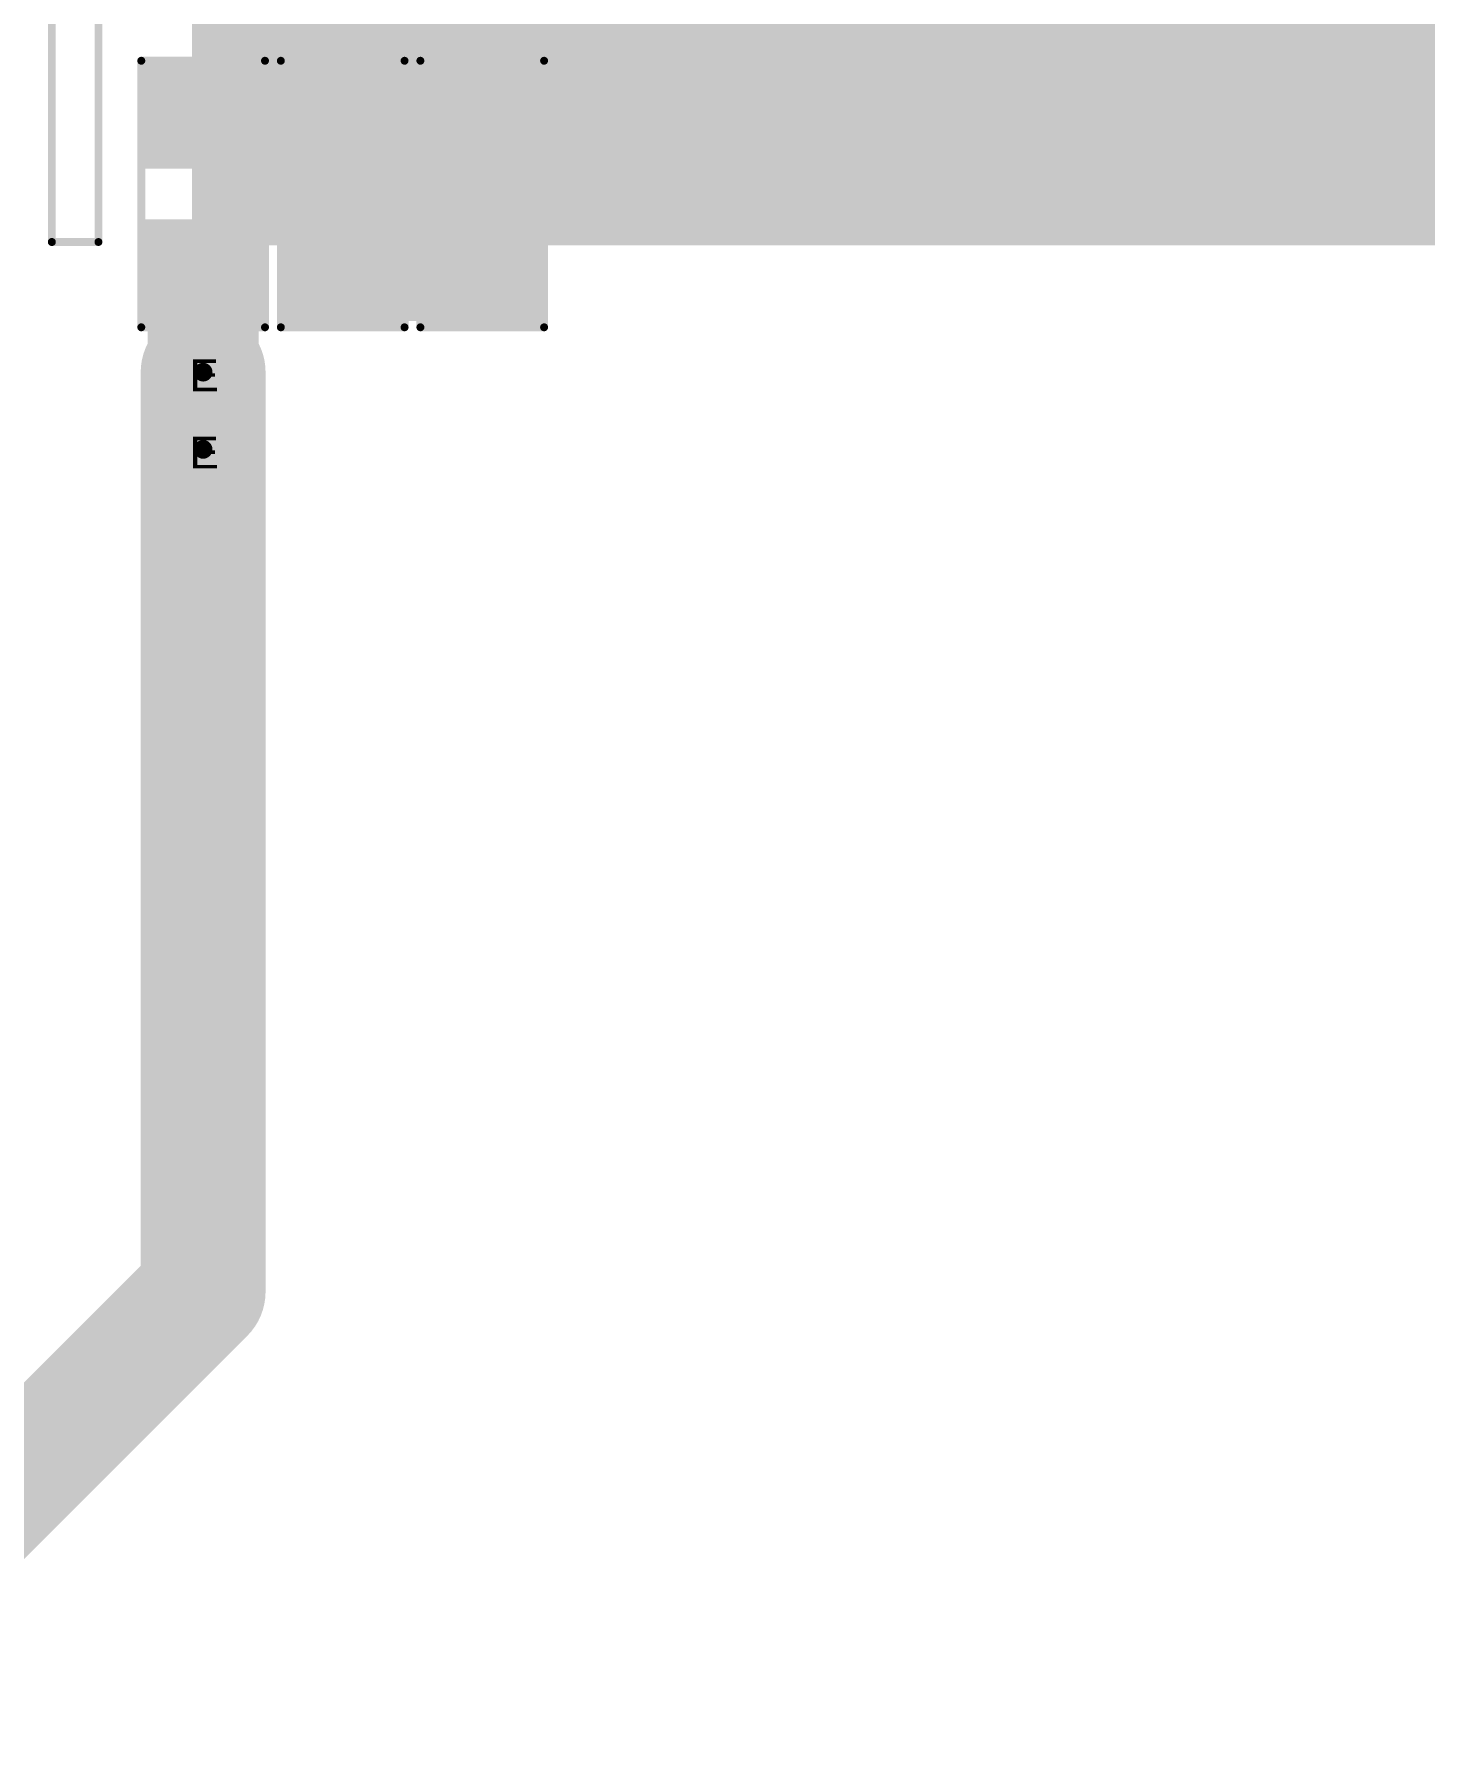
# Model space of a CAD drawing. Header units: inches. Extents: x 68 to 568, y 3 to 460.
# Drawn here: x 333.21 to 355.48, y 94.48 to 121.96 of the extents above; entities that cross this region are included whole.
import ezdxf

# ---------------------------------------------------------------- set-up
doc = ezdxf.new("R2010")
doc.units = ezdxf.units.IN
for name, color, linetype in [('Board Outline', 216, 'Continuous'), ('Bottom Layer', 5, 'Continuous'), ('Bottom Solder', 6, 'Continuous'), ('Drill Drawing', 1, 'Continuous'), ('Layer 1', 16, 'Continuous'), ('Layer 2', 76, 'Continuous'), ('Top Layer', 1, 'Continuous'), ('Top Overlay', 2, 'Continuous'), ('Top Paste', 8, 'Continuous'), ('Top Solder', 216, 'Continuous'), ('Via Holes', 16, 'Continuous')]:
    doc.layers.add(name, color=color, linetype=linetype)
doc.styles.add('Arial', font='', dxfattribs={"height": 0.2})
doc.styles.get('Arial').set_extended_font_data('Arial')

# ---------------------------------------------------------------- blocks, each defined once
blk = doc.blocks.new('R___1206_23')
at = {"layer": 'Top Layer'}
for points in [[(-2.032, 0.889), (-0.508, 0.889), (-0.508, -0.889), (-2.032, -0.889)], [(0.508, 0.889), (2.032, 0.889), (2.032, -0.889), (0.508, -0.889)]]:
    blk.add_hatch(color=1, dxfattribs=at).paths.add_polyline_path(points)
at = {"layer": 'Top Paste'}
for points in [[(-2.032, 0.889), (-0.508, 0.889), (-0.508, -0.889), (-2.032, -0.889)], [(0.508, 0.889), (2.032, 0.889), (2.032, -0.889), (0.508, -0.889)]]:
    blk.add_hatch(color=8, dxfattribs=at).paths.add_polyline_path(points)
at = {"layer": 'Top Solder'}
for points in [[(-2.1336, 0.9906), (-0.4064, 0.9906), (-0.4064, -0.9906), (-2.1336, -0.9906)], [(0.4064, 0.9906), (2.1336, 0.9906), (2.1336, -0.9906), (0.4064, -0.9906)]]:
    blk.add_hatch(color=216, dxfattribs=at).paths.add_polyline_path(points)
at = {"layer": 'Top Overlay'}
for points in [[(-2.1336, -0.9906, 0.127, 0.127, 0), (-2.1336, 0.9906, 0.127, 0.127, 0)], [(2.1336, 0.9906, 0.127, 0.127, 0), (-2.1336, 0.9906, 0.127, 0.127, 0)], [(2.1336, -0.9906, 0.127, 0.127, 0), (2.1336, 0.9906, 0.127, 0.127, 0)], [(2.1336, -0.9906, 0.127, 0.127, 0), (-2.1336, -0.9906, 0.127, 0.127, 0)]]:
    blk.add_lwpolyline(points, format="xyseb", dxfattribs=at)
for points in [[(-2.16535, 0.9906, 0.0635, 0.0635, 1), (-2.10185, 0.9906, 0.0635, 0.0635, 1)], [(-2.16535, 0.9906, 0.0635, 0.0635, 1), (-2.10185, 0.9906, 0.0635, 0.0635, 1)], [(2.10185, 0.9906, 0.0635, 0.0635, 1), (2.16535, 0.9906, 0.0635, 0.0635, 1)], [(2.10185, 0.9906, 0.0635, 0.0635, 1), (2.16535, 0.9906, 0.0635, 0.0635, 1)], [(-2.16535, -0.9906, 0.0635, 0.0635, 1), (-2.10185, -0.9906, 0.0635, 0.0635, 1)], [(-2.16535, -0.9906, 0.0635, 0.0635, 1), (-2.10185, -0.9906, 0.0635, 0.0635, 1)], [(2.10185, -0.9906, 0.0635, 0.0635, 1), (2.16535, -0.9906, 0.0635, 0.0635, 1)], [(2.10185, -0.9906, 0.0635, 0.0635, 1), (2.16535, -0.9906, 0.0635, 0.0635, 1)]]:
    blk.add_lwpolyline(points, format="xyseb", close=True, dxfattribs=at)
blk = doc.blocks.new('R___1206_24')
at = {"layer": 'Top Layer'}
for points in [[(-2.032, 0.889), (-0.508, 0.889), (-0.508, -0.889), (-2.032, -0.889)], [(0.508, 0.889), (2.032, 0.889), (2.032, -0.889), (0.508, -0.889)]]:
    blk.add_hatch(color=1, dxfattribs=at).paths.add_polyline_path(points)
at = {"layer": 'Top Paste'}
for points in [[(-2.032, 0.889), (-0.508, 0.889), (-0.508, -0.889), (-2.032, -0.889)], [(0.508, 0.889), (2.032, 0.889), (2.032, -0.889), (0.508, -0.889)]]:
    blk.add_hatch(color=8, dxfattribs=at).paths.add_polyline_path(points)
at = {"layer": 'Top Solder'}
for points in [[(-2.1336, 0.9906), (-0.4064, 0.9906), (-0.4064, -0.9906), (-2.1336, -0.9906)], [(0.4064, 0.9906), (2.1336, 0.9906), (2.1336, -0.9906), (0.4064, -0.9906)]]:
    blk.add_hatch(color=216, dxfattribs=at).paths.add_polyline_path(points)
at = {"layer": 'Top Overlay'}
for points in [[(-2.1336, 0.9906, 0.127, 0.127, 0), (-2.1336, -0.9906, 0.127, 0.127, 0)], [(-2.1336, 0.9906, 0.127, 0.127, 0), (2.1336, 0.9906, 0.127, 0.127, 0)], [(2.1336, 0.9906, 0.127, 0.127, 0), (2.1336, -0.9906, 0.127, 0.127, 0)], [(-2.1336, -0.9906, 0.127, 0.127, 0), (2.1336, -0.9906, 0.127, 0.127, 0)]]:
    blk.add_lwpolyline(points, format="xyseb", dxfattribs=at)
for points in [[(-2.16535, 0.9906, 0.0635, 0.0635, 1), (-2.10185, 0.9906, 0.0635, 0.0635, 1)], [(-2.16535, 0.9906, 0.0635, 0.0635, 1), (-2.10185, 0.9906, 0.0635, 0.0635, 1)], [(2.10185, 0.9906, 0.0635, 0.0635, 1), (2.16535, 0.9906, 0.0635, 0.0635, 1)], [(2.10185, 0.9906, 0.0635, 0.0635, 1), (2.16535, 0.9906, 0.0635, 0.0635, 1)], [(-2.16535, -0.9906, 0.0635, 0.0635, 1), (-2.10185, -0.9906, 0.0635, 0.0635, 1)], [(-2.16535, -0.9906, 0.0635, 0.0635, 1), (-2.10185, -0.9906, 0.0635, 0.0635, 1)], [(2.10185, -0.9906, 0.0635, 0.0635, 1), (2.16535, -0.9906, 0.0635, 0.0635, 1)], [(2.10185, -0.9906, 0.0635, 0.0635, 1), (2.16535, -0.9906, 0.0635, 0.0635, 1)]]:
    blk.add_lwpolyline(points, format="xyseb", close=True, dxfattribs=at)
blk = doc.blocks.new('R___1206_25')
at = {"layer": 'Top Layer'}
for points in [[(-2.032, 0.889), (-0.508, 0.889), (-0.508, -0.889), (-2.032, -0.889)], [(0.508, 0.889), (2.032, 0.889), (2.032, -0.889), (0.508, -0.889)]]:
    blk.add_hatch(color=1, dxfattribs=at).paths.add_polyline_path(points)
at = {"layer": 'Top Paste'}
for points in [[(-2.032, 0.889), (-0.508, 0.889), (-0.508, -0.889), (-2.032, -0.889)], [(0.508, 0.889), (2.032, 0.889), (2.032, -0.889), (0.508, -0.889)]]:
    blk.add_hatch(color=8, dxfattribs=at).paths.add_polyline_path(points)
at = {"layer": 'Top Solder'}
for points in [[(-2.1336, 0.9906), (-0.4064, 0.9906), (-0.4064, -0.9906), (-2.1336, -0.9906)], [(0.4064, 0.9906), (2.1336, 0.9906), (2.1336, -0.9906), (0.4064, -0.9906)]]:
    blk.add_hatch(color=216, dxfattribs=at).paths.add_polyline_path(points)
at = {"layer": 'Top Overlay'}
for points in [[(-2.1336, -0.9906, 0.127, 0.127, 0), (-2.1336, 0.9906, 0.127, 0.127, 0)], [(2.1336, 0.9906, 0.127, 0.127, 0), (-2.1336, 0.9906, 0.127, 0.127, 0)], [(2.1336, -0.9906, 0.127, 0.127, 0), (2.1336, 0.9906, 0.127, 0.127, 0)], [(2.1336, -0.9906, 0.127, 0.127, 0), (-2.1336, -0.9906, 0.127, 0.127, 0)]]:
    blk.add_lwpolyline(points, format="xyseb", dxfattribs=at)
for points in [[(-2.16535, 0.9906, 0.0635, 0.0635, 1), (-2.10185, 0.9906, 0.0635, 0.0635, 1)], [(-2.16535, 0.9906, 0.0635, 0.0635, 1), (-2.10185, 0.9906, 0.0635, 0.0635, 1)], [(2.10185, 0.9906, 0.0635, 0.0635, 1), (2.16535, 0.9906, 0.0635, 0.0635, 1)], [(2.10185, 0.9906, 0.0635, 0.0635, 1), (2.16535, 0.9906, 0.0635, 0.0635, 1)], [(-2.16535, -0.9906, 0.0635, 0.0635, 1), (-2.10185, -0.9906, 0.0635, 0.0635, 1)], [(-2.16535, -0.9906, 0.0635, 0.0635, 1), (-2.10185, -0.9906, 0.0635, 0.0635, 1)], [(2.10185, -0.9906, 0.0635, 0.0635, 1), (2.16535, -0.9906, 0.0635, 0.0635, 1)], [(2.10185, -0.9906, 0.0635, 0.0635, 1), (2.16535, -0.9906, 0.0635, 0.0635, 1)]]:
    blk.add_lwpolyline(points, format="xyseb", close=True, dxfattribs=at)

msp = doc.modelspace()

# ---------------------------------------------------------------- hatches: boundary and pattern name
at = {"layer": 'Bottom Layer'}
msp.add_hatch(color=5, dxfattribs=at).paths.add_polyline_path([(359.791, 118.58), (335.737, 118.58), (335.737, 131.661), (343.713, 131.661), (343.713, 123.305), (354.178, 123.305), (354.178, 156.756), (343.713, 156.756), (343.713, 148.654), (335.737, 148.654), (335.737, 161.633), (359.791, 161.633)])
h = msp.add_hatch(color=5, dxfattribs=at)
edge = h.paths.add_edge_path()
edge.add_arc((335.915, 116.549), 0.3, 0, 360)
h = msp.add_hatch(color=5, dxfattribs=at)
edge = h.paths.add_edge_path()
edge.add_arc((335.915, 115.313), 0.3, 0, 360)
at = {"layer": 'Bottom Solder'}
h = msp.add_hatch(color=6, dxfattribs=at)
edge = h.paths.add_edge_path()
edge.add_arc((335.915, 116.549), 0.402, 0, 360)
h = msp.add_hatch(color=6, dxfattribs=at)
edge = h.paths.add_edge_path()
edge.add_arc((335.915, 115.313), 0.402, 0, 360)
at = {"layer": 'Layer 1'}
h = msp.add_hatch(color=16, dxfattribs=at)
edge = h.paths.add_edge_path()
edge.add_arc((335.915, 116.549), 0.3, 0, 360)
h = msp.add_hatch(color=16, dxfattribs=at)
edge = h.paths.add_edge_path()
edge.add_arc((335.915, 115.313), 0.3, 0, 360)
at = {"layer": 'Layer 2'}
h = msp.add_hatch(color=76, dxfattribs=at)
edge = h.paths.add_edge_path()
edge.add_arc((335.915, 116.549), 0.3, 0, 360)
h = msp.add_hatch(color=76, dxfattribs=at)
edge = h.paths.add_edge_path()
edge.add_arc((335.915, 115.313), 0.3, 0, 360)
at = {"layer": 'Top Layer'}
for points in [[(339.496, 119.909), (341.274, 119.909), (341.274, 124.55), (339.496, 124.55)], [(335.011, 119.908), (339.037, 119.908), (339.037, 121.432), (335.011, 121.432)], [(335.026, 114.588), (336.804, 114.588), (336.804, 118.893), (335.026, 118.893)], [(337.259, 117.368), (341.285, 117.368), (341.285, 118.892), (337.259, 118.892)]]:
    msp.add_hatch(color=1, dxfattribs=at).paths.add_polyline_path(points)
h = msp.add_hatch(color=1, dxfattribs=at)
edge = h.paths.add_edge_path()
edge.add_arc((335.915, 116.549), 0.3, 0, 360)
h = msp.add_hatch(color=1, dxfattribs=at)
edge = h.paths.add_edge_path()
edge.add_arc((335.915, 115.313), 0.3, 0, 360)
at = {"layer": 'Top Solder'}
h = msp.add_hatch(color=216, dxfattribs=at)
edge = h.paths.add_edge_path()
edge.add_arc((335.915, 116.549), 0.402, 0, 360)
h = msp.add_hatch(color=216, dxfattribs=at)
edge = h.paths.add_edge_path()
edge.add_arc((335.915, 115.313), 0.402, 0, 360)
at = {"layer": 'Via Holes'}
h = msp.add_hatch(color=7, dxfattribs=at)
edge = h.paths.add_edge_path()
edge.add_arc((335.915, 116.549), 0.15, 0, 360)
h = msp.add_hatch(color=7, dxfattribs=at)
edge = h.paths.add_edge_path()
edge.add_arc((335.915, 115.313), 0.15, 0, 360)

# ---------------------------------------------------------------- linework, layer by layer
at = {"layer": 'Board Outline'}
for points in [[(334.239, 118.633, 0.127, 0.127, 0), (334.239, 135.144, 0.127, 0.127, 0)], [(333.492, 118.633, 0.127, 0.127, 0), (333.492, 134.544, 0.127, 0.127, 0)], [(333.492, 118.633, 0.127, 0.127, 0), (334.239, 118.633, 0.127, 0.127, 0)]]:
    msp.add_lwpolyline(points, format="xyseb", dxfattribs=at)
for points in [[(333.46, 118.633, 0.0635, 0.0635, 1), (333.524, 118.633, 0.0635, 0.0635, 1)], [(333.46, 118.633, 0.0635, 0.0635, 1), (333.524, 118.633, 0.0635, 0.0635, 1)], [(334.207, 118.633, 0.0635, 0.0635, 1), (334.27, 118.633, 0.0635, 0.0635, 1)], [(334.207, 118.633, 0.0635, 0.0635, 1), (334.27, 118.633, 0.0635, 0.0635, 1)]]:
    msp.add_lwpolyline(points, format="xyseb", close=True, dxfattribs=at)
at = {"layer": 'Layer 2'}
for points in [[(335.915, 115.313, 2, 2, 0), (335.915, 116.549, 2, 2, 0)], [(335.915, 101.828, 2, 2, 0), (335.915, 115.313, 2, 2, 0)], [(322.076, 87.989, 2, 2, 0), (335.915, 101.828, 2, 2, 0)]]:
    msp.add_lwpolyline(points, format="xyseb", dxfattribs=at)
for points in [[(335.415, 116.549, 1, 1, 1), (336.415, 116.549, 1, 1, 1)], [(335.415, 115.313, 1, 1, 1), (336.415, 115.313, 1, 1, 1)], [(335.415, 115.313, 1, 1, 1), (336.415, 115.313, 1, 1, 1)], [(335.415, 101.828, 1, 1, 1), (336.415, 101.828, 1, 1, 1)], [(335.415, 101.828, 1, 1, 1), (336.415, 101.828, 1, 1, 1)]]:
    msp.add_lwpolyline(points, format="xyseb", close=True, dxfattribs=at)

# ---------------------------------------------------------------- block references
for name, p, rotation in [('R___1206_25', (335.915, 119.401), 270), ('R___1206_24', (338.15, 119.401), 90), ('R___1206_23', (340.385, 119.401), 270)]:
    msp.add_blockref(name, p, dxfattribs=dict(rotation=rotation))

# ---------------------------------------------------------------- texts
at = {"layer": 'Drill Drawing', "style": 'Arial'}
for p in [(335.695, 116.244), (335.695, 115.008)]:
    msp.add_text('E', height=0.508, dxfattribs=at).set_placement(p)

doc.saveas('drawing.dxf')
